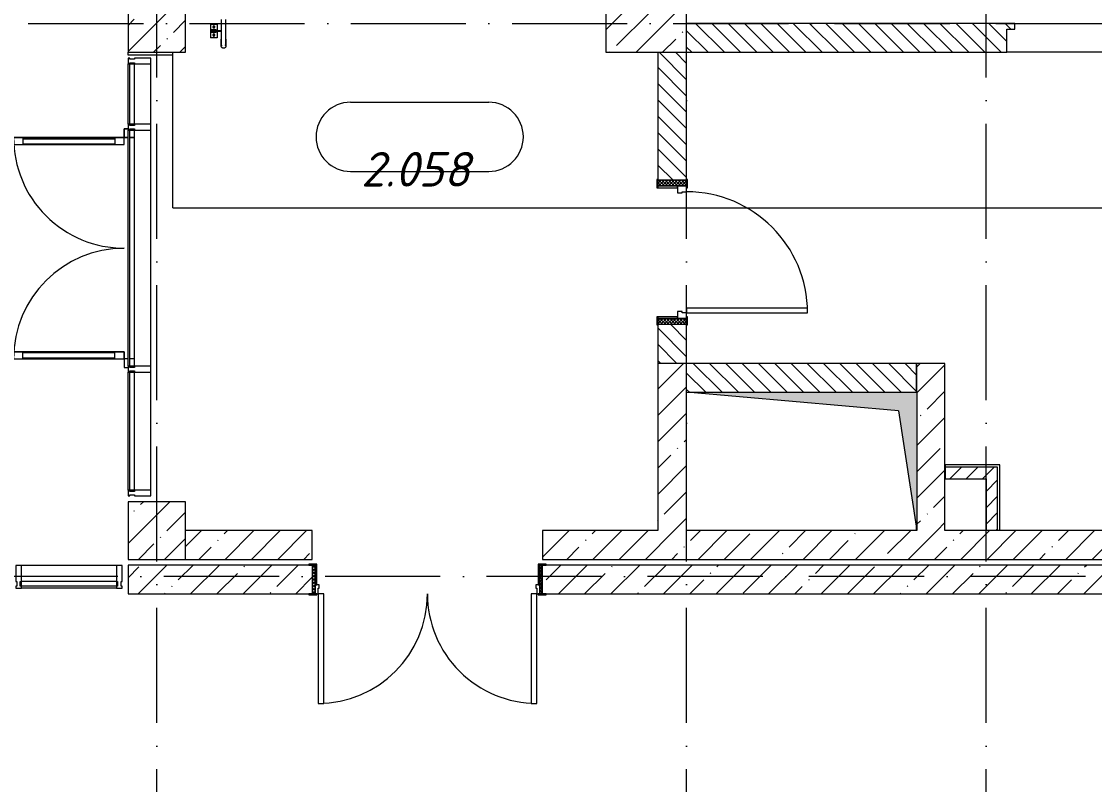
# Model space of a CAD drawing. Header units: millimetres. Extents: x -6467 to 105918, y -7090 to 92481.
# Drawn here: x 8675 to 17992, y 7577 to 14199 of the extents above; entities that cross this region are included whole.
import ezdxf

# ---------------------------------------------------------------- set-up
doc = ezdxf.new("R2010")
doc.units = ezdxf.units.MM
doc.linetypes.add('50_200_ШТРИХ_1Т_ш5_п1_п1_', pattern=[1400, 1000, -200, 0, -200])
for name, color, linetype, lineweight, true_color in [('A-AREA-IDEN-1', 7, 'Continuous', 9, 0xaaaaaa), ('A-GENM-1', 7, 'Continuous', 9, 0xaaaaaa), ('I-WALL-1', 7, 'Continuous', 5, 0x787878), ('M-EQPM-1', 7, 'Continuous', 9, 0xaaaaaa), ('M-EQPM-2', 7, 'Continuous', 9, 0xe2e2e2), ('Оси-3', 7, '50_200_ШТРИХ_1Т_ш5_п1_п1_', 9, 0xaaaaaa)]:
    doc.layers.add(name, color=color, linetype=linetype, lineweight=lineweight, true_color=true_color)
for name, color, linetype, lineweight in [('A-DETL-GENF', 7, 'Continuous', 9), ('A-DOOR', 7, 'Continuous', 9), ('A-DOOR-2', 7, 'Continuous', 5), ('A-DOOR-FRAM', 7, 'Continuous', 9), ('A-DOOR-FRAM-2', 7, 'Continuous', 5), ('A-FLOR', 7, 'Continuous', 9), ('A-GLAZ-CWMG', 7, 'Continuous', 9), ('A-GLAZ-CWMG-1', 7, 'Continuous', 20), ('A-WALL', 7, 'Continuous', 5), ('A-WALL-FNSH-1', 7, 'Continuous', 5), ('I-WALL', 7, 'Continuous', 5), ('S-COLS', 7, 'Continuous', 9), ('S-COLS-1', 7, 'Continuous', 5), ('Ограждение', 7, 'Continuous', 9)]:
    doc.layers.add(name, color=color, linetype=linetype, lineweight=lineweight)
doc.styles.add('ISOCPEUR_I', font='isocpeui.ttf', dxfattribs={"height": 300})
pattern_1 = [(135, (0, 0), (-70.71068, -70.71068), [])]
pattern_2 = [(45, (0, 0), (-228.0985, 228.0985), []), (45, (228.1, 0), (-228.0985, 228.0985), [403.225, -80.645, 6.706, -73.939])]
pattern_3 = [(45, (0, 0), (-70.7107, 70.7107), [])]
pattern_4 = [(0, (0, 0), (406.4, 101.6), [6.706, -298.094, 6.706, -298.094, -1625.6]), (0, (0, 0), (406.4, 101.6), [-609.6, 6.706, -602.894, 6.706, -298.094, -711.2]), (0, (0, 0), (406.4, 101.6), [-1524, 6.706, -196.494, 6.706, -501.294]), (120, (152.4, 50.8), (-291.1882, 301.1527), [6.706, -298.094, 6.706, -298.094, -1625.6]), (120, (152.4, 50.8), (-291.1882, 301.1527), [-609.6, 6.706, -602.894, 6.706, -298.094, -711.2]), (120, (152.4, 50.8), (-291.1882, 301.1527), [-1524, 6.706, -196.494, 6.706, -501.294]), (240, (203.2, 254), (-115.2118, -402.7527), [6.706, -298.094, 6.706, -298.094, -1625.6]), (240, (203.2, 254), (-115.2118, -402.7527), [-609.6, 6.706, -602.894, 6.706, -298.094, -711.2]), (240, (203.2, 254), (-115.2118, -402.7527), [-1524, 6.706, -196.494, 6.706, -501.294])]

# ---------------------------------------------------------------- blocks, each defined once
blk = doc.blocks.new('Подъем актового зала1 - Подъем актового зала-21151440-АИ_План этажа Радиаторы_2')
at = {"layer": 'A-FLOR'}
for q in [(9990, 13931), (22915, 12582.1)]:
    blk.add_line((9990, 12582.1), q, dxfattribs=at)
blk = doc.blocks.new('Дверь_Витражная_СКБ_2Ст - ДВВ_ДАО_СОШ_Коридор EIW60-23489693-АИ_План этажа Радиаторы_2')
at = {"layer": 'A-DETL-GENF'}
for p, q in [((-960, 40), (-960, 0)), ((-960, 0), (-960, 40)), ((960, 40), (960, 0)), ((960, 40), (960, 0)), ((-1035, -50), (-1035, -17)), ((-1035, -17), (-1035, -50)), ((-960, -50), (-1035, -50)), ((-1035, -50), (-960, -50)), ((-960, -17), (-960, -50)), ((-960, -50), (-960, -17)), ((-900, -50), (-960, -50)), ((-960, -1010), (-960, -50)), ((-900, -50), (-960, -50)), ((-960, -50), (-960, -1010)), ((-900, -1010), (-900, -50)), ((-900, -1010), (-900, -50)), ((900, -50), (960, -50)), ((900, -1010), (900, -50)), ((900, -50), (900, -1010)), ((960, -50), (900, -50)), ((960, -17), (960, -50)), ((960, -17), (960, -50)), ((960, -1010), (960, -50)), ((960, -1010), (960, -50)), ((960, -50), (1035, -50)), ((960, -50), (1035, -50)), ((1035, -50), (1035, -17)), ((1035, -50), (1035, -17)), ((-960, -130), (-900, -130)), ((-950, -930), (-950, -130)), ((-906, -930), (-906, -130)), ((960, -130), (900, -130)), ((906, -930), (906, -130)), ((950, -930), (950, -130)), ((-960, -930), (-900, -930)), ((960, -930), (900, -930)), ((-960, -1010), (-900, -1010)), ((-960, -1010), (-900, -1010)), ((960, -1010), (900, -1010)), ((900, -1010), (960, -1010))]:
    blk.add_line(p, q, dxfattribs=at)
at = {"layer": 'A-DOOR-2'}
for p, q in [((-960, -1010), (-960, -50)), ((960, -1010), (960, -50))]:
    blk.add_line(p, q, dxfattribs=at)
for centre, start, end in [((-960, -50), 270, 0), ((960, -50), 180, 270)]:
    blk.add_arc(centre, 960, start, end, dxfattribs=at)
blk = doc.blocks.new('Прямоугольный импост - Импост структурный с накладкой - 180мм-21819183-АИ_План этажа Радиаторы_2')
at = {"layer": 'A-GLAZ-CWMG'}
for p, q in [((9600, 11206), (9600, 13256)), ((9617, 13256), (9657, 13256)), ((9617, 11206), (9617, 13256)), ((9657, 11206), (9657, 13256)), ((9797, 11206), (9797, 13256)), ((9657, 11206), (9617, 11206))]:
    blk.add_line(p, q, dxfattribs=at)
blk = doc.blocks.new('Прямоугольный импост - Импост структурный с накладкой - 180мм-26311728-АИ_План этажа Радиаторы_2')
at = {"layer": 'A-GLAZ-CWMG'}
for p, q in [((9600, 10131), (9600, 11156)), ((9617, 11156), (9657, 11156)), ((9617, 10131), (9617, 11156)), ((9657, 10131), (9657, 11156)), ((9797, 10131), (9797, 11156)), ((9657, 10131), (9617, 10131))]:
    blk.add_line(p, q, dxfattribs=at)
blk = doc.blocks.new('110_Дверь_СКБ_1_адиаторы_20')
at = {"layer": 'A-DOOR-2'}
h = blk.add_hatch(dxfattribs=at)
h.set_pattern_fill('FP_122', color=256, style=0, pattern_type=2)
h.set_pattern_definition([(135, (1701.41, 189.685), (-14.14214, -14.14214), []), (225, (1701.41, 189.685), (14.14214, -14.14214), [])])
h.paths.add_polyline_path([(637.5, 125), (587.5, 125), (587.5, -125), (637.5, -125)])
at = {"layer": 'A-DOOR-FRAM-2'}
h = blk.add_hatch(dxfattribs=at)
h.set_pattern_fill('FP_123', color=256, style=0, pattern_type=2)
h.set_pattern_definition([(45, (-421.384, 189.685), (-14.1421, 14.1421), []), (135, (-421.384, 189.685), (-14.1421, -14.1421), [])])
h.paths.add_polyline_path([(-562.5, 125), (-612.5, 125), (-612.5, -125), (-562.5, -125)])
at = {"layer": 'A-DOOR'}
for p, q in [((537.5, 1175), (497.5, 1175)), ((497.5, 1175), (497.5, 125)), ((537.5, 125), (537.5, 1175)), ((497.5, 125), (537.5, 125))]:
    blk.add_line(p, q, dxfattribs=at)
at = {"layer": 'A-DOOR-2'}
blk.add_arc((537.5, 125), 1050, 90, 180, dxfattribs=at)
at = {"layer": 'A-DOOR-FRAM'}
for p, q in [((-547.5, 133), (-617.5, 133)), ((-617.5, 133), (-617.5, 125)), ((-617.5, 125), (-547.5, 125)), ((-562.5, 125), (-612.5, 125)), ((-612.5, 125), (-612.5, -125)), ((-512.5, 125), (-562.5, 125)), ((-562.5, 125), (-562.5, 45)), ((-562.5, -125), (-562.5, 125)), ((-547.5, 125), (-562.5, 125)), ((-562.5, 125), (-562.5, 124)), ((-562.5, 124), (-547.5, 124)), ((-547.5, 125), (-547.5, 133)), ((-547.5, 124), (-547.5, 125)), ((-512.5, 85), (-512.5, 125)), ((537.5, 125), (537.5, 85)), ((587.5, 125), (537.5, 125)), ((642.5, 133), (572.5, 133)), ((572.5, 133), (572.5, 125)), ((587.5, 125), (572.5, 125)), ((572.5, 125), (572.5, 124)), ((572.5, 125), (642.5, 125)), ((572.5, 124), (587.5, 124)), ((587.5, 45), (587.5, 125)), ((637.5, 125), (587.5, 125)), ((587.5, 125), (587.5, -125)), ((587.5, 124), (587.5, 125)), ((637.5, -125), (637.5, 125)), ((642.5, 125), (642.5, 133)), ((-562.5, 45), (-502.5, 45)), ((-547.5, 45), (-562.5, 45)), ((-562.5, 45), (-562.5, -125)), ((-547.5, -125), (-547.5, 45)), ((-502.5, 85), (-512.5, 85)), ((-502.5, 45), (-502.5, 85)), ((537.5, 85), (527.5, 85)), ((527.5, 85), (527.5, 45)), ((527.5, 45), (587.5, 45)), ((587.5, 45), (572.5, 45)), ((572.5, 45), (572.5, -125)), ((587.5, -125), (587.5, 45)), ((-547.5, -125), (-617.5, -125)), ((-617.5, -125), (-617.5, -133)), ((-617.5, -133), (-547.5, -133)), ((-612.5, -125), (-562.5, -125)), ((-562.5, -125), (-547.5, -125)), ((-547.5, -133), (-547.5, -125)), ((572.5, -125), (587.5, -125)), ((642.5, -125), (572.5, -125)), ((572.5, -125), (572.5, -133)), ((572.5, -133), (642.5, -133)), ((587.5, -125), (637.5, -125)), ((642.5, -133), (642.5, -125))]:
    blk.add_line(p, q, dxfattribs=at)
blk = doc.blocks.new('Прямоугольный импост - Импост структурный с накладкой - 180мм-20786475-АИ_План этажа Радиаторы_2')
at = {"layer": 'A-GLAZ-CWMG-1'}
for p, q in [((-25, 0), (-25, 17)), ((-25, 17), (25, 17)), ((-15, 0), (-25, 0)), ((-15, -40), (-15, 0)), ((25, 0), (15, 0)), ((15, 0), (15, -40)), ((25, 17), (25, 0)), ((-25, -180), (-25, -40)), ((-25, -40), (-15, -40)), ((15, -40), (25, -40)), ((25, -40), (25, -180)), ((25, -180), (-25, -180))]:
    blk.add_line(p, q, dxfattribs=at)
blk = doc.blocks.new('Прямоугольный импост - Импост структурный с накладкой - 180мм-23818297-АИ_План этажа Радиаторы_2')
at = {"layer": 'A-GLAZ-CWMG'}
for p, q in [((9500, 9478), (8675, 9478)), ((8675, 9298), (8675, 9338)), ((9500, 9338), (8675, 9338)), ((9500, 9338), (9500, 9298)), ((9500, 9298), (8675, 9298)), ((9500, 9281), (8675, 9281))]:
    blk.add_line(p, q, dxfattribs=at)
blk = doc.blocks.new('Канал вертикальный прямоугольный - Шахта - значок проема-24087316-АИ_План этажа Радиаторы_2')
at = {"layer": 'M-EQPM-2'}
blk.add_hatch(color=256, dxfattribs=at).paths.add_polyline_path([(600, 1000), (-600, 1000), (-600, -1000), (-440, 840)])
at = {"layer": 'M-EQPM-1'}
for p, q in [((-600, -1000), (-600, 1000)), ((-600, 1000), (600, 1000)), ((-440, 840), (600, 1000)), ((600, 1000), (600, -1000)), ((-440, 840), (-600, -1000)), ((600, -1000), (-600, -1000))]:
    blk.add_line(p, q, dxfattribs=at)
blk = doc.blocks.new('О_Элемент поручня_Площадочный_Двухуровневый_ГОСТ 87321 - О_Элемент поручня_Площадочный_Двухуровневый_ГОСТ 8732-78 3-26188959-АИ_План этажа Радиаторы_2')
at = {"layer": 'Ограждение'}
for p, q in [((170, 0), (0, 0)), ((0, -40), (170, -40))]:
    blk.add_line(p, q, dxfattribs=at)
at = {"layer": 'Ограждение', "flags": 128}
for points in [[(170, 0), (172.4, 0), (174.8, 0), (177.2, 0), (179.6, 0), (181.9, 0), (184.3, 0), (186.6, 0), (188.9, 0), (191.1, 0), (193.4, 0), (195.6, 0), (197.7, 0), (199.8, 0), (201.9, 0), (203.9, 0), (205.8, 0), (207.7, 0), (209.6, 0), (211.3, 0), (213, 0), (214.7, 0), (216.2, 0), (217.7, 0), (219.2, 0), (220.5, 0), (221.7, 0), (222.9, 0), (224, 0), (225, 0), (225.9, 0), (226.7, 0), (227.5, 0), (228.1, 0), (228.7, 0), (229.1, 0), (229.5, 0), (229.8, 0), (229.9, 0), (230, 0)], [(230, 0), (230, 0), (229.8, 0), (229.6, 0), (229.2, 0), (228.8, 0), (228.3, 0), (227.7, 0), (227, 0), (226.2, 0), (225.3, 0), (224.3, 0), (223.2, 0), (222.1, 0), (220.8, 0), (219.5, 0), (218.1, 0), (216.7, 0), (215.1, 0), (213.5, 0), (211.8, 0), (210, 0), (208.2, 0), (206.3, 0), (204.4, 0), (202.4, 0), (200.4, 0), (198.3, 0), (196.1, 0), (194, 0), (191.7, 0), (189.5, 0), (187.2, 0), (184.9, 0), (182.6, 0), (180.2, 0), (177.8, 0), (175.4, 0), (173, 0), (170.6, 0), (170, 0)], [(230, 0), (230.8, 0), (231.6, -0.1), (232.4, -0.1), (233.2, -0.3), (234, -0.4), (234.8, -0.6), (235.5, -0.8), (236.3, -1), (237, -1.3), (237.8, -1.6), (238.5, -1.9), (239.2, -2.3), (239.9, -2.6), (240.6, -3.1), (241.3, -3.5), (241.9, -4), (242.6, -4.4), (243.2, -5), (243.8, -5.5), (244.3, -6.1), (244.9, -6.7), (245.4, -7.3), (245.9, -7.9), (246.4, -8.5), (246.8, -9.2), (247.2, -9.9), (247.6, -10.6), (248, -11.3), (248.3, -12), (248.6, -12.8), (248.9, -13.5), (249.2, -14.3), (249.4, -15), (249.6, -15.8), (249.7, -16.6), (249.8, -17.4), (249.9, -18.2), (250, -19), (250, -19.8), (250, -20)], [(230, -40), (230, -40), (229.8, -40), (229.6, -40), (229.2, -40), (228.8, -40), (228.3, -40), (227.7, -40), (227, -40), (226.2, -40), (225.3, -40), (224.3, -40), (223.2, -40), (222.1, -40), (220.8, -40), (219.5, -40), (218.1, -40), (216.7, -40), (215.1, -40), (213.5, -40), (211.8, -40), (210, -40), (208.2, -40), (206.3, -40), (204.4, -40), (202.4, -40), (200.4, -40), (198.3, -40), (196.1, -40), (194, -40), (191.7, -40), (189.5, -40), (187.2, -40), (184.9, -40), (182.6, -40), (180.2, -40), (177.8, -40), (175.4, -40), (173, -40), (170.6, -40), (170, -40)], [(170, -40), (172.4, -40), (174.8, -40), (177.2, -40), (179.6, -40), (181.9, -40), (184.3, -40), (186.6, -40), (188.9, -40), (191.1, -40), (193.4, -40), (195.6, -40), (197.7, -40), (199.8, -40), (201.9, -40), (203.9, -40), (205.8, -40), (207.7, -40), (209.6, -40), (211.3, -40), (213, -40), (214.7, -40), (216.2, -40), (217.7, -40), (219.2, -40), (220.5, -40), (221.7, -40), (222.9, -40), (224, -40), (225, -40), (225.9, -40), (226.7, -40), (227.5, -40), (228.1, -40), (228.7, -40), (229.1, -40), (229.5, -40), (229.8, -40), (229.9, -40), (230, -40)], [(230, -1.5), (229.3, -1.5), (228.5, -1.6), (227.8, -1.6), (227.1, -1.7), (226.3, -1.9), (225.6, -2), (224.9, -2.2), (224.2, -2.4), (223.5, -2.7), (222.8, -3), (222.1, -3.3), (221.5, -3.6), (220.8, -3.9), (220.2, -4.3), (219.6, -4.7)], [(223.3, -37.2), (224, -37.5), (224.7, -37.7), (225.4, -37.9), (226.1, -38.1), (226.9, -38.2), (227.6, -38.3), (228.3, -38.4), (229.1, -38.5), (229.8, -38.5), (230, -38.5)], [(250, -20), (250, -20.8), (249.9, -21.6), (249.9, -22.4), (249.7, -23.2), (249.6, -24), (249.4, -24.8), (249.2, -25.5), (249, -26.3), (248.7, -27), (248.4, -27.8), (248.1, -28.5), (247.7, -29.2), (247.4, -29.9), (246.9, -30.6), (246.5, -31.3), (246, -31.9), (245.6, -32.6), (245, -33.2), (244.5, -33.8), (243.9, -34.3), (243.3, -34.9), (242.7, -35.4), (242.1, -35.9), (241.5, -36.4), (240.8, -36.8), (240.1, -37.2), (239.4, -37.6), (238.7, -38), (238, -38.3), (237.2, -38.6), (236.5, -38.9), (235.7, -39.2), (235, -39.4), (234.2, -39.6), (233.4, -39.7), (232.6, -39.8), (231.8, -39.9), (231, -40), (230.2, -40), (230, -40)]]:
    blk.add_lwpolyline(points, dxfattribs=at)
blk = doc.blocks.new('О_Кронштейн_Форма Г_Круг_ГОСТ 2590-2006 - О_Кронштейн_Форма Г_Круг_ГОСТ 2590-2006-V248-АИ_План этажа Радиаторы_2')
at = {"layer": 'Ограждение'}
for p, q in [((21140, 74920.5), (21140, 74926.2)), ((21140, 74880.5), (21140, 74920.5)), ((21150, 74924), (21150, 74920.5)), ((21150, 74920.5), (21150, 74880.5))]:
    blk.add_line(p, q, dxfattribs=at)
blk = doc.blocks.new('О_Балясина_Труба_ГОСТ 8645-68 - О_Балясина_Труба_ГОСТ 8645-68-26189610-АИ_План этажа Радиаторы_2')
at = {"layer": 'Ограждение'}
for p, q in [((40, 10), (0, 10)), ((0, 10), (0, -10)), ((3, -7), (3, 7)), ((3, 7), (37, 7)), ((37, 7), (37, -7)), ((40, -10), (40, 10)), ((0, -10), (40, -10)), ((37, -7), (3, -7))]:
    blk.add_line(p, q, dxfattribs=at)
blk = doc.blocks.new('О_Полоса_Трапеция прямоугольная_Прокат_ГОСТ 103-2006 - Крепежная пластина-22348284-АИ_План этажа Радиаторы_2')
at = {"layer": 'Ограждение'}
for p, q in [((0, 30), (0, -30)), ((55.7, 30), (0, 30)), ((120, 30), (64.1, 30)), ((120, -30), (120, 30)), ((120, -30), (0, -30))]:
    blk.add_line(p, q, dxfattribs=at)
blk = doc.blocks.new('О_Анкер клиновой3 - Анкер клиновой МКТ В 12-10-25_105 2-22348283-АИ_План этажа Радиаторы_2')
at = {"layer": 'Ограждение'}
for radius, start, end in [(9, 360, 180), (9, 165, 180), (9, 180, 210), (9, 180, 360), (6, 360, 180), (6, 180, 360), (9, 75, 120), (9, 255, 345)]:
    blk.add_arc((0, 0), radius, start, end, dxfattribs=at)
blk = doc.blocks.new('110_Дверь_СКБ_2Ст - СОШ_Д-22_1_Дв_2000x2400h_Физкультурный зал_ Зал для хореографии_ Снарядная_ Инвентарная_EI60-25231022-АИ_План этажа Радиаторы_2')
at = {"layer": 'A-DOOR-2'}
h = blk.add_hatch(dxfattribs=at)
h.set_pattern_fill('FP_135', color=256, style=0, pattern_type=2)
h.set_pattern_definition([(135, (1301.41, 189.685), (-14.1421, -14.1421), []), (225, (1301.41, 189.685), (14.1421, -14.1421), [])])
h.paths.add_polyline_path([(1012.5, 125), (987.5, 125), (987.5, -125), (1012.5, -125)])
at = {"layer": 'A-DOOR-FRAM-2'}
h = blk.add_hatch(dxfattribs=at)
h.set_pattern_fill('FP_136', color=256, style=0, pattern_type=2)
h.set_pattern_definition([(45, (-821.384, 189.685), (-14.1421, 14.1421), []), (135, (-821.384, 189.685), (-14.1421, -14.1421), [])])
h.paths.add_polyline_path([(-962.5, 125), (-987.5, 125), (-987.5, -125), (-962.5, -125)])
at = {"layer": 'A-DOOR'}
for p, q in [((-937.5, 1075), (-937.5, 125)), ((-887.5, 1075), (-937.5, 1075)), ((-887.5, 125), (-887.5, 1075)), ((962.5, 1075), (912.5, 1075)), ((912.5, 1075), (912.5, 125)), ((962.5, 125), (962.5, 1075)), ((-937.5, 125), (-887.5, 125)), ((912.5, 125), (962.5, 125))]:
    blk.add_line(p, q, dxfattribs=at)
at = {"layer": 'A-DOOR-2'}
for centre, start, end in [((-937.5, 125), 360, 90), ((962.5, 125), 90, 180)]:
    blk.add_arc(centre, 950, start, end, dxfattribs=at)
at = {"layer": 'A-DOOR-FRAM'}
for p, q in [((-947.5, 133), (-1017.5, 133)), ((-1017.5, 133), (-1017.5, 125)), ((-1017.5, 125), (-947.5, 125)), ((-962.5, 125), (-987.5, 125)), ((-987.5, 125), (-987.5, -125)), ((-937.5, 125), (-962.5, 125)), ((-962.5, 125), (-962.5, 45)), ((-962.5, -125), (-962.5, 125)), ((-947.5, 125), (-947.5, 133)), ((-937.5, 75), (-937.5, 125)), ((962.5, 125), (962.5, 75)), ((987.5, 125), (962.5, 125)), ((1042.5, 133), (972.5, 133)), ((972.5, 133), (972.5, 125)), ((972.5, 125), (1042.5, 125)), ((987.5, 45), (987.5, 125)), ((1012.5, 125), (987.5, 125)), ((987.5, 125), (987.5, -125)), ((1012.5, -125), (1012.5, 125)), ((1042.5, 125), (1042.5, 133)), ((-962.5, 45), (-927.5, 45)), ((-947.5, 45), (-962.5, 45)), ((-962.5, 45), (-962.5, -125)), ((-947.5, -125), (-947.5, 45)), ((-927.5, 75), (-937.5, 75)), ((-927.5, 45), (-927.5, 75)), ((962.5, 75), (952.5, 75)), ((952.5, 75), (952.5, 45)), ((952.5, 45), (987.5, 45)), ((987.5, 45), (972.5, 45)), ((972.5, 45), (972.5, -125)), ((987.5, -125), (987.5, 45)), ((-947.5, -125), (-1017.5, -125)), ((-1017.5, -125), (-1017.5, -133)), ((-1017.5, -133), (-947.5, -133)), ((-987.5, -125), (-962.5, -125)), ((-962.5, -125), (-947.5, -125)), ((-947.5, -133), (-947.5, -125)), ((972.5, -125), (987.5, -125)), ((1042.5, -125), (972.5, -125)), ((972.5, -125), (972.5, -133)), ((972.5, -133), (1042.5, -133)), ((987.5, -125), (1012.5, -125)), ((1042.5, -133), (1042.5, -125))]:
    blk.add_line(p, q, dxfattribs=at)
blk = doc.blocks.new('BSC_Колонна _Прямоугольная - 500х500-V270-АИ_План этажа Радиаторы_2')
at = {"layer": 'S-COLS-1'}
h = blk.add_hatch(dxfattribs=at)
h.set_pattern_fill('FP_166', color=256, style=0, pattern_type=2)
h.set_pattern_definition([(45, (-9850, -9781.04), (-228.0985, 228.0985), []), (45, (-9621.9, -9781.04), (-228.0985, 228.0985), [403.225, -80.645, 6.706, -73.939])])
h.paths.add_polyline_path([(-250, -250), (250, -250), (250, 250), (-250, 250)])
for p, q in [((250, 250), (-250, 250)), ((-250, 250), (-250, -250)), ((250, -250), (250, 250)), ((-250, -250), (250, -250))]:
    blk.add_line(p, q, dxfattribs=at)
blk = doc.blocks.new('BSC_Колонна _Прямоугольная - 500х500-V277-АИ_План этажа Радиаторы_2')
at = {"layer": 'S-COLS-1'}
h = blk.add_hatch(dxfattribs=at)
h.set_pattern_fill('FP_173', color=256, style=0, pattern_type=2)
h.set_pattern_definition([(45, (-9850, -14181.04), (-228.0985, 228.0985), []), (45, (-9621.9, -14181.04), (-228.0985, 228.0985), [403.225, -80.645, 6.706, -73.939])])
h.paths.add_polyline_path([(-250, -250), (250, -250), (250, 250), (-250, 250)])
for p, q in [((250, 250), (-250, 250)), ((-250, 250), (-250, -250)), ((250, -250), (250, 250)), ((-250, -250), (250, -250))]:
    blk.add_line(p, q, dxfattribs=at)
blk = doc.blocks.new('BSC_Колонна _Прямоугольная - 500х700-V345-АИ_План этажа Радиаторы_2')
at = {"layer": 'S-COLS-1'}
h = blk.add_hatch(dxfattribs=at)
h.set_pattern_fill('FP_236', color=256, style=0, pattern_type=2)
h.set_pattern_definition([(315, (-14181.04, 14100), (228.0985, 228.0985), []), (315, (-14181.04, 13871.9), (228.0985, 228.0985), [403.225, -80.645, 6.706, -73.939])])
h.paths.add_polyline_path([(-250, -350), (250, -350), (250, 350), (-250, 350)])
for p, q in [((250, 350), (-250, 350)), ((-250, 350), (-250, -350)), ((250, -350), (250, 350)), ((-250, -350), (250, -350))]:
    blk.add_line(p, q, dxfattribs=at)
blk = doc.blocks.new('АР_Перемычка1 - АР_Перемычка-25545941-АИ_План этажа Радиаторы_2')
at = {"layer": 'A-GENM-1'}
blk.add_line((-250, -125), (-243, -125), dxfattribs=at)
blk = doc.blocks.new('Прямоугольный импост - Импост структурный с накладкой - 180мм-26315132-АИ_План этажа Радиаторы_2')
at = {"layer": 'A-GLAZ-CWMG'}
for p, q in [((9600, 13306), (9600, 13831)), ((9617, 13831), (9657, 13831)), ((9617, 13306), (9617, 13831)), ((9657, 13306), (9657, 13831)), ((9797, 13306), (9797, 13831)), ((9657, 13306), (9617, 13306))]:
    blk.add_line(p, q, dxfattribs=at)
blk = doc.blocks.new('AAR_СКБ_Марка_помещения_1_5 ммп - Номер-27962133-АИ_План этажа Радиаторы_2')
at = {"layer": 'A-AREA-IDEN-1'}
for p, q in [((-2.987, 3), (3.013, 3)), ((-2.987, 0), (3.013, 0))]:
    blk.add_line(p, q, dxfattribs=at)
for centre, start, end in [((-2.987, 1.5), 90, 270), ((3.013, 1.5), 270, 90)]:
    blk.add_arc(centre, 1.5, start, end, dxfattribs=at)

msp = doc.modelspace()

# ---------------------------------------------------------------- hatches: boundary and pattern name
at = {"layer": 'A-WALL'}
h = msp.add_hatch(dxfattribs=at)
h.set_pattern_fill('FP_1', color=256, style=0, pattern_type=2)
h.set_pattern_definition(pattern_2)
h.paths.add_polyline_path([(14450, 9781), (14450, 11231), (14200, 11231), (14200, 9781)])
h = msp.add_hatch(dxfattribs=at)
h.set_pattern_fill('FP_1', color=256, style=0, pattern_type=2)
h.set_pattern_definition(pattern_2)
h.paths.add_polyline_path([(16450, 9781), (16442.9, 9827), (16442.9, 9781)])
h.paths.add_polyline_path([(16692.9, 9781), (16692.9, 11231), (16442.9, 11231), (16442.9, 10981), (16450, 10981), (16450, 9781)])
h = msp.add_hatch(dxfattribs=at)
h.set_pattern_fill('FP_1', color=256, style=0, pattern_type=2)
h.set_pattern_definition(pattern_2)
h.paths.add_polyline_path([(22850, 9531), (22850, 9781), (13200, 9781), (13200, 9531), (22760.4, 9531)])
h.paths.add_polyline_path([(10100, 9531), (11200, 9531), (11200, 9781), (10100, 9781)])
h = msp.add_hatch(dxfattribs=at)
h.set_pattern_fill('FP_1', color=256, style=0, pattern_type=2)
h.set_pattern_definition(pattern_2)
h.paths.add_polyline_path([(22760.4, 9231), (25800, 9231), (25800, 9481), (13200, 9481), (13200, 9231), (19438.4, 9231)])
h.paths.add_polyline_path([(11200, 9231), (11200, 9481), (9600, 9481), (9600, 9231), (11170, 9231)])
at = {"layer": 'I-WALL'}
h = msp.add_hatch(dxfattribs=at)
h.set_pattern_fill('FP_2', color=256, style=0, pattern_type=2)
h.set_pattern_definition(pattern_1)
h.paths.add_polyline_path([(22850, 13931), (22850, 14181), (20850, 14181), (20850, 14131), (20920, 14131), (20920, 13931), (22760.4, 13931)])
h.paths.add_polyline_path([(18770, 13931), (19380, 13931), (19380, 14131), (19450, 14131), (19450, 14181), (18700, 14181), (18700, 14131), (18770, 14131)])
h.paths.add_polyline_path([(17230, 13931), (17230, 14131), (17300, 14131), (17300, 14181), (14450, 14181), (14450, 13931), (16116.5, 13931)])
h = msp.add_hatch(dxfattribs=at)
h.set_pattern_fill('FP_2', color=256, style=0, pattern_type=2)
h.set_pattern_definition(pattern_1)
h.paths.add_polyline_path([(14450, 11231), (14450, 11571), (14200, 11571), (14200, 11231)])
h.paths.add_polyline_path([(14200, 12821), (14450, 12821), (14450, 13931), (14200, 13931), (14200, 12826)])
h = msp.add_hatch(dxfattribs=at)
h.set_pattern_fill('FP_2', color=256, style=0, pattern_type=2)
h.set_pattern_definition(pattern_1)
h.paths.add_polyline_path([(16290, 10981), (16450, 10981), (16450, 11231), (14450, 11231), (14450, 10981), (16116.5, 10981)])
h = msp.add_hatch(dxfattribs=at)
h.set_pattern_fill('FP_4', color=256, style=0, pattern_type=2)
h.set_pattern_definition(pattern_3)
h.paths.add_polyline_path([(17050, 10231), (17050, 10331), (16694.9, 10331), (16694.9, 10231)])
h = msp.add_hatch(dxfattribs=at)
h.set_pattern_fill('FP_4', color=256, style=0, pattern_type=2)
h.set_pattern_definition(pattern_3)
h.paths.add_polyline_path([(17150, 9781), (17150, 10331), (17050, 10331), (17050, 9781)])
at = {"layer": 'I-WALL-1'}
h = msp.add_hatch(dxfattribs=at)
h.set_pattern_fill('FP_3', color=256, style=0, pattern_type=2)
h.set_pattern_definition(pattern_4)
h.paths.add_polyline_path([(16694.9, 10331), (17150, 10331), (17150, 10351), (16694.9, 10351)])
h = msp.add_hatch(dxfattribs=at)
h.set_pattern_fill('FP_3', color=256, style=0, pattern_type=2)
h.set_pattern_definition(pattern_4)
h.paths.add_polyline_path([(17170, 9781), (17170, 10351), (17150, 10351), (17150, 9781)])

# ---------------------------------------------------------------- linework, layer by layer
at = {"layer": 'A-FLOR'}
for p, q in [((9600, 13905), (9600, 13931)), ((9990, 13905), (9600, 13905))]:
    msp.add_line(p, q, dxfattribs=at)
at = {"layer": 'A-WALL'}
for p, q in [((17300, 14181), (14450, 14181)), ((17300, 14131), (17300, 14181)), ((17230, 13931), (17230, 14131)), ((17230, 14131), (17300, 14131)), ((14200, 13931), (14200, 12826)), ((14450, 12826), (14450, 13931)), ((14450, 13931), (17230, 13931)), ((14200, 11566), (14200, 9781)), ((14450, 9781), (14450, 11566)), ((16692.9, 11231), (14200, 11231)), ((16442.9, 11231), (16442.9, 10981)), ((16450, 10981), (16450, 11231)), ((16692.9, 9781), (16692.9, 11231)), ((17150, 10331), (16694.9, 10331)), ((17150, 9781), (17150, 10331)), ((16442.9, 9827), (16442.9, 9781)), ((11200, 9781), (10100, 9781)), ((11200, 9531), (11200, 9781)), ((14200, 9781), (13200, 9781)), ((13200, 9781), (13200, 9531)), ((16442.9, 9781), (14450, 9781)), ((22850, 9781), (16692.9, 9781)), ((10100, 9531), (11200, 9531)), ((13200, 9531), (22850, 9531)), ((11170, 9481), (9600, 9481)), ((9600, 9481), (9600, 9231)), ((25800, 9481), (13230, 9481)), ((9600, 9231), (11170, 9231)), ((13230, 9231), (25800, 9231))]:
    msp.add_line(p, q, dxfattribs=at)
at = {"layer": 'A-WALL-FNSH-1'}
for p, q in [((17170, 10351), (16694.9, 10351)), ((16694.9, 10351), (16694.9, 10231)), ((17170, 9781), (17170, 10351)), ((16694.9, 10231), (17050, 10231)), ((17050, 10231), (17050, 9781))]:
    msp.add_line(p, q, dxfattribs=at)
at = {"layer": 'I-WALL'}
for p, q in [((17300, 14181), (18700, 14181)), ((18770, 13931), (17230, 13931))]:
    msp.add_line(p, q, dxfattribs=at)
at = {"layer": 'Оси-3'}
for p, q in [((9850, -5889.7), (9850, 91281)), ((14450, -5889.7), (14450, 49636.1)), ((17050, -5889.7), (17050, 49636.1)), ((-5267.3, 14181), (25750, 14181)), ((104718, 9381), (-5267.3, 9381))]:
    msp.add_line(p, q, dxfattribs=at)

# ---------------------------------------------------------------- block references
at = {"layer": 'A-AREA-IDEN-1', "xscale": 199.9999999999999, "yscale": 199.9999999999999, "zscale": 199.9999999999999}
msp.add_blockref('AAR_СКБ_Марка_помещения_1_5 ммп - Номер-27962133-АИ_План этажа Радиаторы_2', (12129.8, 12897.6), dxfattribs=at)
at = {"layer": 'A-DOOR-2'}
for name, p, rotation in [('Дверь_Витражная_СКБ_2Ст - ДВВ_ДАО_СОШ_Коридор EIW60-23489693-АИ_План этажа Радиаторы_2', (9617, 12231), 269.9999999999999), ('110_Дверь_СКБ_1_адиаторы_20', (14325, 12208.5), 269.9999999999999), ('110_Дверь_СКБ_2Ст - СОШ_Д-22_1_Дв_2000x2400h_Физкультурный зал_ Зал для хореографии_ Снарядная_ Инвентарная_EI60-25231022-АИ_План этажа Радиаторы_2', (12212.5, 9356), 180)]:
    msp.add_blockref(name, p, dxfattribs=dict(at, rotation=rotation))
at = {"layer": 'A-FLOR'}
msp.add_blockref('Подъем актового зала1 - Подъем актового зала-21151440-АИ_План этажа Радиаторы_2', (0, 0), dxfattribs=at)
at = {"layer": 'A-GENM-1', "rotation": 269.9999999999999}
msp.add_blockref('АР_Перемычка1 - АР_Перемычка-25545941-АИ_План этажа Радиаторы_2', (14325, 12821), dxfattribs=at)
at = {"layer": 'A-GLAZ-CWMG', "extrusion": (0, 0, -1)}
for p, rotation in [((-9617, 13856), 270.0000000000001), ((-9617, 13281), 270.0000000000001), ((-9617, 11181), 270.0000000000001), ((-9617, 10106), 270.0000000000001), ((-8650, 9298), 180), ((-9525, 9298), 180)]:
    msp.add_blockref('Прямоугольный импост - Импост структурный с накладкой - 180мм-20786475-АИ_План этажа Радиаторы_2', p, dxfattribs=dict(at, rotation=rotation))
at = {"layer": 'A-GLAZ-CWMG'}
for name in ['Прямоугольный импост - Импост структурный с накладкой - 180мм-26315132-АИ_План этажа Радиаторы_2', 'Прямоугольный импост - Импост структурный с накладкой - 180мм-21819183-АИ_План этажа Радиаторы_2', 'Прямоугольный импост - Импост структурный с накладкой - 180мм-26311728-АИ_План этажа Радиаторы_2', 'Прямоугольный импост - Импост структурный с накладкой - 180мм-23818297-АИ_План этажа Радиаторы_2']:
    msp.add_blockref(name, (0, 0), dxfattribs=at)
at = {"layer": 'M-EQPM-1', "rotation": 269.9999999999997}
msp.add_blockref('Канал вертикальный прямоугольный - Шахта - значок проема-24087316-АИ_План этажа Радиаторы_2', (15450, 10381), dxfattribs=at)
at = {"layer": 'S-COLS'}
for name, p in [('BSC_Колонна _Прямоугольная - 500х500-V277-АИ_План этажа Радиаторы_2', (9850, 14181)), ('BSC_Колонна _Прямоугольная - 500х500-V270-АИ_План этажа Радиаторы_2', (9850, 9781))]:
    msp.add_blockref(name, p, dxfattribs=at)
at = {"layer": 'S-COLS', "rotation": 89.9999999999999}
msp.add_blockref('BSC_Колонна _Прямоугольная - 500х700-V345-АИ_План этажа Радиаторы_2', (14100, 14181), dxfattribs=at)
at = {"layer": 'Ограждение', "extrusion": (0, 0, -1), "rotation": 89.99999999999997}
msp.add_blockref('О_Полоса_Трапеция прямоугольная_Прокат_ГОСТ 103-2006 - Крепежная пластина-22348284-АИ_План этажа Радиаторы_2', (-10345, 14056), dxfattribs=at)
at = {"layer": 'Ограждение'}
for name, p, rotation in [('О_Элемент поручня_Площадочный_Двухуровневый_ГОСТ 87321 - О_Элемент поручня_Площадочный_Двухуровневый_ГОСТ 8732-78 3-26188959-АИ_План этажа Радиаторы_2', (10450, 14216), 270.0000000000002), ('О_Балясина_Труба_ГОСТ 8645-68 - О_Балясина_Труба_ГОСТ 8645-68-26189610-АИ_План этажа Радиаторы_2', (10365, 14116), 180), ('О_Анкер клиновой3 - Анкер клиновой МКТ В 12-10-25_105 2-22348283-АИ_План этажа Радиаторы_2', (10345, 14151), 90.00000000000006), ('О_Анкер клиновой3 - Анкер клиновой МКТ В 12-10-25_105 2-22348283-АИ_План этажа Радиаторы_2', (10345, 14081), 90.00000000000006), ('О_Кронштейн_Форма Г_Круг_ГОСТ 2590-2006 - О_Кронштейн_Форма Г_Круг_ГОСТ 2590-2006-V248-АИ_План этажа Радиаторы_2', (-64515.5, 35261), 270.0000000000001), ('О_Кронштейн_Форма Г_Круг_ГОСТ 2590-2006 - О_Кронштейн_Форма Г_Круг_ГОСТ 2590-2006-V248-АИ_План этажа Радиаторы_2', (-64515.5, 35261), 270.0000000000001)]:
    msp.add_blockref(name, p, dxfattribs=dict(at, rotation=rotation))

# ---------------------------------------------------------------- texts
at = {"layer": 'A-AREA-IDEN-1', "insert": (12095, 12766.1), "char_height": 300, "width": 952, "attachment_point": 8, "line_spacing_factor": 1.139951, "style": 'ISOCPEUR_I'}
msp.add_mtext('\\pt2540.001,5079.999,7620,10160.001,12699.999,15240,17780.001,20319.999,22860,25400.001,27939.999,30480,33020.001,35559.999,38100,40640.001,43179.999,45720,48260.001,50799.999,53340,55880.001,58419.999,60960,63500.001,66039.999,68580,71120.001,73659.999,76200,78740.001,81279.999;2.058', dxfattribs=at)

doc.saveas('drawing.dxf')
